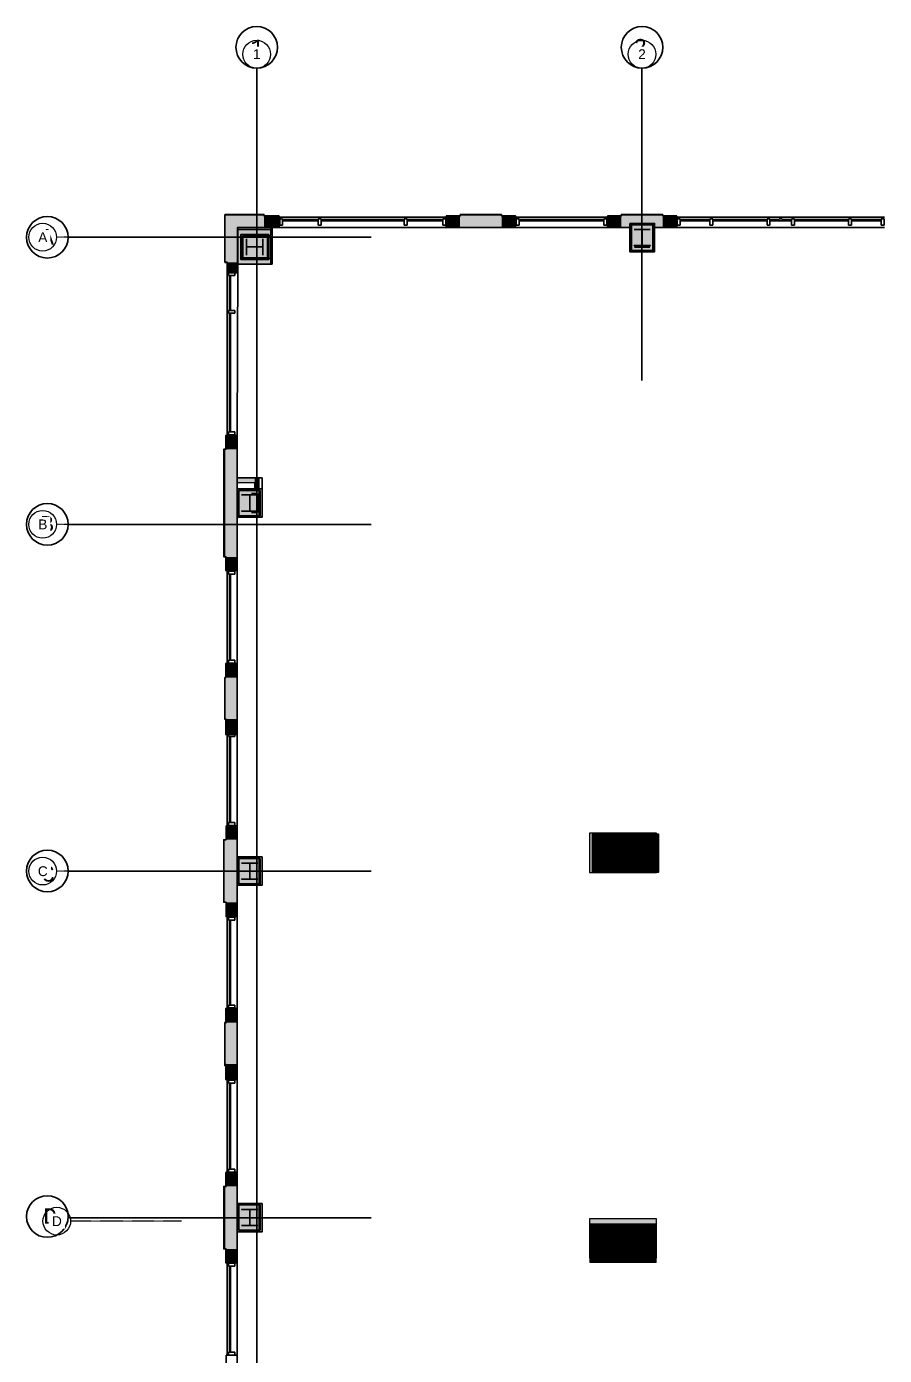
# Model space of a CAD drawing. Header units: inches. Extents: x 628 to 3903, y -279 to 13703.
# Drawn here: x 1209 to 1952, y 12553 to 13703 of the extents above; entities that cross this region are included whole.
import ezdxf

# ---------------------------------------------------------------- set-up
doc = ezdxf.new("R2010")
doc.units = ezdxf.units.IN
doc.header["$MEASUREMENT"] = 0
for name, pattern in [('L1$0$Plaza America BA02$0$CENTER2', [1.125, 0.75, -0.125, 0.125, -0.125]), ('L1$0$Plaza America BA02$0$DASHDOT', [1, 0.5, -0.25, 0, -0.25]), ('L1$0$SAG 02ATL Ste230PHII$0$CENTER2', [1.125, 0.75, -0.125, 0.125, -0.125]), ('X2$0$Grid Line 1_2_', [0.875, 0.5, -0.125, 0.125, -0.125])]:
    doc.linetypes.add(name, pattern=pattern)
for name, color, linetype in [('L1$0$A-Cols-Extr', 3, 'Continuous'), ('L1$0$A-Glaz', 92, 'Continuous'), ('L1$0$A-Wall-Extr', 7, 'Continuous'), ('L1$0$Plaza America BA02$0$14', 5, 'L1$0$Plaza America BA02$0$DASHDOT'), ('L1$0$Plaza America BA02$0$A-Column grid', 252, 'L1$0$Plaza America BA02$0$CENTER2'), ('L1$0$SAG 02ATL Ste230PHII$0$A-Column grid', 252, 'L1$0$SAG 02ATL Ste230PHII$0$CENTER2'), ('L1$0$SCOPE', 7, 'Continuous')]:
    doc.layers.add(name, color=color, linetype=linetype)
for name, color, linetype, lineweight in [('X2$0$A-WALL', 113, 'Continuous', 13), ('X2$0$A-WALL-PATT', 111, 'Continuous', 13), ('X2$0$I-WALL', 2, 'Continuous', 13), ('X2$0$Plaza America_Tower 1_2nd Floor -REVIT_dwg', 8, 'Continuous', 9), ('X2$0$S-COLS', 52, 'Continuous', 13), ('X2$0$S-GRID', 1, 'Continuous', 9), ('X2$0$S-GRID-IDEN', 1, 'Continuous', 9)]:
    doc.layers.add(name, color=color, linetype=linetype, lineweight=lineweight)
doc.styles.add('L1$0$Plaza America BA02$0$MONOTXT', font='MONOTXT', dxfattribs={"height": 0.2})
doc.styles.add('X2$0$Swis721 Lt BT', font='swissl.ttf', dxfattribs={"height": 8.514638})

# ---------------------------------------------------------------- blocks, each defined once
blk = doc.blocks.new('L1')
at = {"layer": 'L1$0$SCOPE', "linetype": 'Continuous'}
h = blk.add_hatch(dxfattribs=at)
h.set_pattern_fill('ANSI31', color=256, scale=5, style=0)
h.set_pattern_definition([(45, (11424.988, 2490.9853), (-0.441941738, 0.441941738), [])])
h.paths.add_polyline_path([(25819, 13004.1), (25876, 13004.1), (25876, 12971.1), (25819, 12971.1)])
h = blk.add_hatch(dxfattribs=at)
h.set_pattern_fill('ANSI31', color=256, scale=5, style=0)
h.paths.add_polyline_path([(25816.8, 12666.7), (25873.8, 12666.7), (25873.8, 12633.7), (25816.8, 12633.7)])
at = {"layer": 'L1$0$A-Cols-Extr'}
for p, q in [((25868.6, 13512.1), (25855.2, 13512.1)), ((25523.7, 13298.9), (25528.8, 13298.9)), ((25528.8, 13298.9), (25528.8, 13282.4)), ((25528.8, 13282.4), (25523.7, 13282.4))]:
    blk.add_line(p, q, dxfattribs=at)
for points in [[(25851.2, 13532.6), (25851.2, 13508.1), (25872.6, 13508.1), (25872.6, 13532.6)], [(25852.7, 13531.3), (25852.7, 13509.3), (25871.2, 13509.3), (25871.2, 13531.3)], [(25538.8, 13522.9), (25514.3, 13522.9), (25514.3, 13501.4), (25538.8, 13501.4)], [(25537.4, 13521.4), (25515.4, 13521.4), (25515.4, 13502.9), (25537.4, 13502.9)], [(25854.9, 13513.3), (25854.9, 13513.4), (25868.9, 13513.4), (25868.9, 13513.3)], [(25532.8, 13302.9), (25532.8, 13278.4), (25511.3, 13278.4), (25511.3, 13302.9)], [(25531.3, 13301.6), (25531.3, 13279.6), (25512.8, 13279.6), (25512.8, 13301.6)], [(25529.1, 13283.6), (25529.1, 13283.7), (25515.1, 13283.7), (25515.1, 13283.6)], [(25532.8, 12984.4), (25532.8, 12959.9), (25511.3, 12959.9), (25511.3, 12984.4)], [(25531.3, 12983.1), (25531.3, 12961.1), (25512.8, 12961.1), (25512.8, 12983.1)], [(25529.1, 12965.1), (25529.1, 12965.2), (25515.1, 12965.2), (25515.1, 12965.1)], [(25532.8, 12659.9), (25532.8, 12684.4), (25511.3, 12684.4), (25511.3, 12659.9)], [(25531.3, 12661.3), (25531.3, 12683.3), (25512.8, 12683.3), (25512.8, 12661.3)], [(25529.1, 12679.3), (25529.1, 12679.2), (25515.1, 12679.2), (25515.1, 12679.3)]]:
    blk.add_lwpolyline(points, close=True, dxfattribs=at)
for points in [[(25854.9, 13527.3), (25868.9, 13527.3)], [(25861.9, 13513.4), (25861.9, 13527.4)], [(25519.4, 13519.2), (25519.4, 13505.2)], [(25519.5, 13512.2), (25533.5, 13512.2)], [(25533.4, 13519.2), (25533.4, 13505.2)], [(25529.1, 13297.6), (25515.1, 13297.6)], [(25522.1, 13283.7), (25522.1, 13297.7)], [(25529.1, 12979.1), (25515.1, 12979.1)], [(25522.1, 12965.2), (25522.1, 12979.2)], [(25522.1, 12679.2), (25522.1, 12665.2)], [(25529.1, 12665.3), (25515.1, 12665.3)]]:
    blk.add_lwpolyline(points, dxfattribs=at)
at = {"layer": 'L1$0$A-Glaz'}
for p, q in [((25547.6, 13538.9), (25547.6, 13529.2)), ((25692.3, 13537.9), (25547.6, 13537.9)), ((25548.1, 13536.7), (25548.1, 13531.2)), ((25550.6, 13536.7), (25548.1, 13536.7)), ((25550.6, 13536.7), (25550.6, 13531.2)), ((25550.6, 13535.9), (25581.4, 13535.9)), ((25581.4, 13534.9), (25550.6, 13534.9)), ((25581.4, 13536.7), (25581.4, 13531.2)), ((25583.9, 13536.7), (25581.4, 13536.7)), ((25583.9, 13536.7), (25583.9, 13531.2)), ((25583.9, 13535.9), (25655.9, 13535.9)), ((25655.9, 13534.9), (25583.9, 13534.9)), ((25655.9, 13536.7), (25658.4, 13536.7)), ((25655.9, 13531.2), (25655.9, 13536.7)), ((25658.4, 13536.7), (25658.4, 13531.2)), ((25658.4, 13535.9), (25689.3, 13535.9)), ((25689.3, 13534.9), (25658.4, 13534.9)), ((25689.3, 13531.2), (25689.3, 13536.7)), ((25689.3, 13536.7), (25691.8, 13536.7)), ((25691.8, 13536.7), (25691.8, 13531.2)), ((25692.3, 13538.9), (25692.3, 13529.2)), ((25752.3, 13538.9), (25752.3, 13529.2)), ((25752.3, 13537.9), (25831.8, 13537.9)), ((25755.3, 13536.7), (25752.8, 13536.7)), ((25752.8, 13536.7), (25752.8, 13531.2)), ((25755.3, 13536.7), (25755.3, 13531.2)), ((25828.8, 13535.9), (25755.3, 13535.9)), ((25828.8, 13534.9), (25755.3, 13534.9)), ((25828.8, 13536.7), (25828.8, 13531.2)), ((25831.3, 13536.7), (25828.8, 13536.7)), ((25831.3, 13536.7), (25831.3, 13531.2)), ((25831.8, 13538.9), (25831.8, 13529.2)), ((25891.8, 13538.9), (25891.8, 13529.2)), ((25891.8, 13537.9), (26071.8, 13537.9)), ((25892.3, 13536.7), (25894.8, 13536.7)), ((25892.3, 13531.2), (25892.3, 13536.7)), ((25894.8, 13536.7), (25894.8, 13531.2)), ((25920.6, 13535.9), (25894.8, 13535.9)), ((25920.6, 13534.9), (25894.8, 13534.9)), ((25920.6, 13536.7), (25923.1, 13536.7)), ((25920.6, 13531.2), (25920.6, 13536.7)), ((25923.1, 13536.7), (25923.1, 13531.2)), ((25970, 13535.9), (25923.1, 13535.9)), ((25970, 13534.9), (25923.1, 13534.9)), ((25970, 13531.2), (25970, 13536.7)), ((25970, 13536.7), (25972.5, 13536.7)), ((25972.5, 13536.7), (25972.5, 13531.2)), ((25980.6, 13535.9), (25972.5, 13535.9)), ((25972.5, 13534.9), (25991.3, 13534.9)), ((25983.1, 13536.7), (25980.6, 13536.7)), ((25980.6, 13536.7), (25980.6, 13535.9)), ((25983.1, 13536.7), (25983.1, 13535.9)), ((25983.1, 13535.9), (25991.3, 13535.9)), ((25991.3, 13531.2), (25991.3, 13536.7)), ((25991.3, 13536.7), (25993.8, 13536.7)), ((25993.8, 13536.7), (25993.8, 13531.2)), ((25993.8, 13535.9), (26040.6, 13535.9)), ((26040.6, 13531), (26040.6, 13536.5)), ((26040.6, 13536.5), (26043.1, 13536.5)), ((26043.1, 13536.5), (26043.1, 13531)), ((26043.1, 13535.9), (26068.8, 13535.9)), ((26068.8, 13531.1), (26068.8, 13536.6)), ((26068.8, 13536.6), (26071.3, 13536.6)), ((26071.3, 13536.6), (26071.3, 13531.1)), ((25511.4, 13529.2), (25692.3, 13529.2)), ((25550.6, 13531.2), (25548.1, 13531.2)), ((25583.9, 13531.2), (25581.4, 13531.2)), ((25658.4, 13531.2), (25655.9, 13531.2)), ((25691.8, 13531.2), (25689.3, 13531.2)), ((25751.3, 13529.2), (25831.8, 13529.2)), ((25755.3, 13531.2), (25752.8, 13531.2)), ((25831.3, 13531.2), (25828.8, 13531.2)), ((25891.8, 13529.2), (26071.8, 13529.2)), ((25894.8, 13531.2), (25892.3, 13531.2)), ((25923.1, 13531.2), (25920.6, 13531.2)), ((25972.5, 13531.2), (25970, 13531.2)), ((25991.3, 13534.7), (25991.3, 13534.7)), ((25993.8, 13531.2), (25991.3, 13531.2)), ((25993.8, 13534.9), (26040.6, 13534.9)), ((25993.8, 13534.7), (25993.8, 13534.7)), ((26043.1, 13531), (26040.6, 13531)), ((26043.1, 13534.9), (26068.8, 13534.9)), ((26071.3, 13531.1), (26068.8, 13531.1)), ((25502.6, 13349.7), (25502.6, 13499.2)), ((25502.8, 13489.9), (25511.6, 13489.9)), ((25503.8, 13487.4), (25503.8, 13489.9)), ((25503.9, 13489.9), (25509.3, 13489.9)), ((25509.3, 13487.4), (25509.3, 13489.9)), ((25511.3, 13349.2), (25511.7, 13497.2)), ((25509.3, 13487.4), (25503.8, 13487.4)), ((25504.6, 13457.3), (25504.6, 13487.4)), ((25505.6, 13457.3), (25505.6, 13487.4)), ((25503.8, 13454.8), (25503.8, 13457.3)), ((25509.3, 13454.8), (25503.8, 13454.8)), ((25503.9, 13457.3), (25509.3, 13457.3)), ((25504.6, 13457.3), (25504.6, 13457.5)), ((25504.6, 13454.8), (25504.6, 13352.2)), ((25505.6, 13457.3), (25505.6, 13457.5)), ((25505.6, 13454.8), (25505.6, 13352.2)), ((25509.3, 13454.8), (25509.3, 13457.3)), ((25503.8, 13349.7), (25503.8, 13352.2)), ((25503.9, 13352.2), (25509.3, 13352.2)), ((25509.3, 13349.7), (25509.3, 13352.2)), ((25501.6, 13349.2), (25511.3, 13349.2)), ((25509.3, 13349.7), (25503.8, 13349.7)), ((25511.3, 13232.2), (25501.6, 13232.2)), ((25502.6, 13151.7), (25502.6, 13232.2)), ((25503.8, 13229.2), (25503.8, 13231.7)), ((25509.3, 13231.7), (25503.8, 13231.7)), ((25509.3, 13229.2), (25503.8, 13229.2)), ((25504.6, 13154.7), (25504.6, 13229.2)), ((25505.6, 13154.7), (25505.6, 13229.2)), ((25509.3, 13229.2), (25509.3, 13231.7)), ((25511.3, 13151.7), (25511.3, 13232.2)), ((25501.6, 13151.7), (25511.3, 13151.7)), ((25503.8, 13152.2), (25503.8, 13154.7)), ((25509.3, 13154.7), (25503.8, 13154.7)), ((25509.3, 13152.2), (25503.8, 13152.2)), ((25509.3, 13152.2), (25509.3, 13154.7)), ((25501.6, 13091.7), (25511.3, 13091.7)), ((25502.6, 13011.2), (25502.6, 13091.2)), ((25509.3, 13091.2), (25503.8, 13091.2)), ((25503.8, 13088.7), (25503.8, 13091.2)), ((25509.3, 13088.7), (25503.8, 13088.7)), ((25504.6, 13014.2), (25504.6, 13088.7)), ((25505.6, 13014.2), (25505.6, 13088.7)), ((25509.3, 13088.7), (25509.3, 13091.2)), ((25511.3, 13011.2), (25511.3, 13091.7)), ((25501.6, 13011.2), (25511.4, 13011.2)), ((25509.3, 13014.2), (25503.8, 13014.2)), ((25503.8, 13011.7), (25503.8, 13014.2)), ((25509.3, 13011.7), (25503.8, 13011.7)), ((25509.3, 13011.7), (25509.3, 13014.2)), ((25501.6, 12932.7), (25511.3, 12932.7)), ((25502.6, 12853.2), (25502.6, 12932.7)), ((25509.3, 12932.2), (25503.8, 12932.2)), ((25503.8, 12929.7), (25503.8, 12932.2)), ((25509.3, 12929.7), (25503.8, 12929.7)), ((25504.6, 12856.2), (25504.6, 12929.7)), ((25505.6, 12856.2), (25505.6, 12929.7)), ((25509.3, 12929.7), (25509.3, 12932.2)), ((25511.3, 12853.2), (25511.3, 12932.7)), ((25501.6, 12853.2), (25511.3, 12853.2)), ((25501.6, 12852.7), (25501.6, 12840.7)), ((25503.8, 12856.2), (25503.8, 12853.7)), ((25509.3, 12856.2), (25503.8, 12856.2)), ((25503.8, 12853.7), (25503.8, 12856.2)), ((25509.3, 12853.7), (25503.8, 12853.7)), ((25509.3, 12856.2), (25509.3, 12853.7)), ((25509.3, 12853.7), (25509.3, 12856.2)), ((25500.6, 12840.7), (25501.6, 12840.7)), ((25501.6, 12791.7), (25502.6, 12791.7)), ((25502.6, 12791.7), (25502.6, 12711.7)), ((25511.3, 12791.7), (25502.6, 12791.7)), ((25503.8, 12791.2), (25503.8, 12788.7)), ((25509.3, 12791.2), (25503.8, 12791.2)), ((25509.3, 12788.7), (25503.8, 12788.7)), ((25504.6, 12788.7), (25504.6, 12714.2)), ((25505.6, 12788.7), (25505.6, 12714.2)), ((25509.3, 12791.2), (25509.3, 12788.7)), ((25511.3, 12791.7), (25511.3, 12711.2)), ((25502.6, 12711.7), (25511.3, 12711.7)), ((25509.3, 12714.2), (25503.8, 12714.2)), ((25503.8, 12714.2), (25503.8, 12711.7)), ((25509.3, 12714.2), (25509.3, 12711.7)), ((25501.6, 12633.2), (25511.4, 12633.2)), ((25502.6, 12633.2), (25502.6, 12553.2)), ((25503.8, 12632.7), (25503.8, 12630.2)), ((25509.3, 12632.7), (25503.8, 12632.7)), ((25509.3, 12630.2), (25503.8, 12630.2)), ((25504.6, 12630.2), (25504.6, 12555.7)), ((25505.6, 12630.2), (25505.6, 12555.7)), ((25509.3, 12632.7), (25509.3, 12630.2)), ((25511.4, 12633.2), (25511.4, 12553.2)), ((25501.7, 12553.2), (25511.4, 12553.2)), ((25503.8, 12555.7), (25503.8, 12553.2)), ((25509.3, 12555.7), (25503.8, 12555.7)), ((25509.3, 12555.7), (25509.3, 12553.2))]:
    blk.add_line(p, q, dxfattribs=at)
at = {"layer": 'L1$0$A-Wall-Extr'}
for p, q in [((25500.6, 13539.9), (25500.6, 13499.2)), ((25500.6, 13539.9), (25500.6, 13539.9)), ((25534.6, 13539.9), (25500.6, 13539.9)), ((25534.6, 13539.9), (25534.6, 13538.9)), ((25534.6, 13538.9), (25547.6, 13538.9)), ((25704.3, 13538.9), (25692.3, 13538.9)), ((25704.3, 13539.9), (25740.3, 13539.9)), ((25704.3, 13539.9), (25704.3, 13538.9)), ((25740.3, 13538.9), (25740.3, 13539.9)), ((25752.3, 13538.9), (25740.3, 13538.9)), ((25843.8, 13538.9), (25831.8, 13538.9)), ((25843.8, 13538.9), (25843.8, 13539.9)), ((25879.8, 13539.9), (25843.8, 13539.9)), ((25879.8, 13539.9), (25879.8, 13538.9)), ((25891.8, 13538.9), (25879.8, 13538.9)), ((25511.7, 13529.2), (25511.7, 13497.2)), ((25541.7, 13527.2), (25511.7, 13527.2)), ((25541.7, 13527.2), (25541.7, 13497.2)), ((25544.7, 13529.2), (25547.6, 13529.2)), ((25692.3, 13529.2), (25752.3, 13529.2)), ((25713.8, 13529.2), (25713.8, 13529.2)), ((25831.8, 13529.2), (25851.2, 13529.2)), ((25891.8, 13529.2), (25872.6, 13529.2)), ((25541.7, 13513.2), (25541.7, 13497.2)), ((25500.6, 13499.2), (25502.6, 13499.2)), ((25511.7, 13497.2), (25541.7, 13497.2)), ((25541.7, 13497.2), (25527.7, 13497.2)), ((25501.6, 13349.2), (25501.6, 13337.2)), ((25511.3, 13232.2), (25511.3, 13349.2)), ((25499.6, 13337.2), (25501.6, 13337.2)), ((25499.6, 13244.2), (25499.6, 13337.2)), ((25499.6, 13244.2), (25501.6, 13244.2)), ((25501.6, 13232.2), (25501.6, 13244.2)), ((25501.6, 13244.2), (25501.6, 13244.2)), ((25501.6, 13151.7), (25501.6, 13139.7)), ((25511.3, 13151.7), (25511.3, 13091.7)), ((25500.6, 13103.7), (25500.6, 13139.7)), ((25500.6, 13139.7), (25501.6, 13139.7)), ((25511.3, 13112.5), (25511.3, 13113.2)), ((25511.3, 13113.2), (25511.3, 13113.2)), ((25500.6, 13103.7), (25501.6, 13103.7)), ((25501.6, 13103.7), (25501.6, 13091.7)), ((25501.6, 13011.2), (25501.6, 12999.2)), ((25511.3, 12932.7), (25511.3, 13011.2)), ((25501.6, 12999.2), (25499.6, 12999.2)), ((25499.6, 12999.2), (25499.6, 12945.2)), ((25501.6, 12945.2), (25499.6, 12945.2)), ((25501.6, 12932.7), (25501.6, 12945.2)), ((25501.6, 12853.2), (25501.6, 12840.7)), ((25511.3, 12853.2), (25511.3, 12791.7)), ((25511.3, 12791.7), (25511.3, 12852.7)), ((25500.6, 12803.7), (25500.6, 12840.7)), ((25500.6, 12840.7), (25501.6, 12840.7)), ((25501.6, 12803.7), (25500.6, 12803.7)), ((25501.6, 12791.7), (25501.6, 12803.7)), ((25511.3, 12791.7), (25511.3, 12795.7)), ((25501.6, 12711.2), (25501.6, 12699.2)), ((25511.3, 12711.2), (25511.3, 12633.2)), ((25501.6, 12699.2), (25499.6, 12699.2)), ((25499.6, 12645.2), (25499.6, 12699.2)), ((25501.6, 12645.2), (25499.6, 12645.2)), ((25501.6, 12633.2), (25501.6, 12645.2))]:
    blk.add_line(p, q, dxfattribs=at)
at = {"layer": 'L1$0$A-Wall-Extr', "linetype": 'Continuous'}
for p, q in [((25541.7, 13527.2), (25541.7, 13529.2)), ((25502.6, 13489.9), (25511.6, 13489.9)), ((25511.3, 12711.7), (25501.6, 12711.7))]:
    blk.add_line(p, q, dxfattribs=at)
at = {"layer": 'L1$0$A-Wall-Extr', "linetype": 'Continuous', "flags": 128}
blk.add_lwpolyline([(25541.7, 13497.2), (25511.7, 13497.2), (25511.6, 13489.9), (25502.6, 13489.9), (25502.6, 13499.2), (25500.6, 13499.2), (25500.6, 13539.9), (25534.6, 13539.9), (25534.6, 13538.9), (25547.6, 13538.9), (25547.6, 13529.2), (25541.7, 13529.2), (25541.7, 13497.2)], dxfattribs=at)
for points in [[(25692.3, 13538.9), (25704.3, 13538.9), (25704.3, 13539.9), (25740.3, 13539.9), (25740.3, 13538.9), (25752.3, 13538.9), (25752.3, 13529.2), (25692.3, 13529.2)], [(25831.8, 13538.9), (25843.8, 13538.9), (25843.8, 13539.9), (25879.8, 13539.9), (25879.8, 13538.9), (25891.8, 13538.9), (25891.8, 13529.2), (25872.6, 13529.2), (25872.6, 13508.1), (25851.2, 13508.1), (25851.2, 13529.2), (25831.8, 13529.2)], [(25501.6, 13349.2), (25511.3, 13349.2), (25511.3, 13312.4), (25532.8, 13312.4), (25532.8, 13278.4), (25511.3, 13278.4), (25511.3, 13232.2), (25501.6, 13232.2), (25501.6, 13244.2), (25499.6, 13244.2), (25499.6, 13337.2), (25501.6, 13337.2)], [(25501.6, 13151.7), (25501.6, 13139.7), (25500.6, 13139.7), (25500.6, 13103.7), (25501.6, 13103.7), (25501.6, 13091.7), (25511.3, 13091.7), (25511.3, 13151.7)], [(25501.6, 13011.2), (25511.3, 13011.2), (25511.3, 12984.4), (25532.8, 12984.4), (25532.8, 12959.9), (25511.3, 12959.9), (25511.3, 12932.7), (25501.6, 12932.7), (25501.6, 12945.2), (25499.6, 12945.2), (25499.6, 12999.2), (25501.6, 12999.2)], [(25501.6, 12853.2), (25501.6, 12840.7), (25500.6, 12840.7), (25500.6, 12804.7), (25501.6, 12804.7), (25501.6, 12791.7), (25511.3, 12791.7), (25511.3, 12853.2)], [(25501.6, 12711.7), (25511.3, 12711.7), (25511.3, 12684.4), (25532.8, 12684.4), (25532.8, 12659.9), (25511.3, 12659.9), (25511.4, 12633.2), (25501.6, 12633.2), (25501.6, 12645.2), (25499.6, 12645.2), (25499.6, 12699.2), (25501.6, 12699.2)], [(25501.6, 12553.2), (25501.6, 12540.7), (25500.6, 12540.7), (25500.6, 12504.7), (25501.6, 12504.7), (25501.6, 12492.7), (25511.3, 12492.7), (25511.4, 12553.2)]]:
    blk.add_lwpolyline(points, close=True, dxfattribs=at)
at = {"layer": 'L1$0$Plaza America BA02$0$14', "linetype": 'Continuous'}
for centre in [(25528.2, 13685), (25861.8, 13685), (25346.9, 13520.6), (25346.9, 13272.2), (25346.9, 12972.2), (25346.9, 12673.2)]:
    blk.add_ellipse(centre, major_axis=(18, 0), ratio=0.99964, start_param=0, end_param=6.283175, dxfattribs=at)
at = {"layer": 'L1$0$Plaza America BA02$0$A-Column grid'}
for p, q in [((25528.2, 13667), (25528.2, 12048.9)), ((25861.7, 13667), (25861.7, 13396.7)), ((25364.9, 13520.6), (25627.4, 13520.6)), ((25364.9, 13272.2), (25627.4, 13272.2)), ((25364.9, 12972.2), (25627.4, 12972.2)), ((25364.9, 12672.2), (25627.4, 12672.2))]:
    blk.add_line(p, q, dxfattribs=at)
at = {"layer": 'L1$0$SAG 02ATL Ste230PHII$0$A-Column grid', "linetype": 'Continuous'}
for p, q in [((25528.2, 13667), (25528.2, 12048.9)), ((25861.7, 13667), (25861.7, 13396.7)), ((25364.9, 13520.6), (25627.4, 13520.6)), ((25364.9, 13272.2), (25627.4, 13272.2)), ((25364.9, 12972.2), (25627.4, 12972.2)), ((25364.9, 12672.2), (25627.4, 12672.2))]:
    blk.add_line(p, q, dxfattribs=at)
at = {"layer": 'L1$0$SCOPE'}
for p, q in [((25819, 12971.1), (25819.1, 13004.1)), ((25819, 13004.1), (25876, 13004.1)), ((25822.5, 12974.6), (25822.5, 13000.6)), ((25822.5, 13000.6), (25872.5, 13000.6)), ((25872.5, 13000.6), (25872.5, 12974.6)), ((25876, 13004.1), (25876, 12971.1)), ((25857.9, 12994.3), (25870.2, 12994.3)), ((25864, 12994.3), (25864, 12980.9)), ((25872.5, 12974.6), (25822.5, 12974.6)), ((25857.9, 12980.9), (25870.2, 12980.9)), ((25876, 12971.1), (25819, 12971.1)), ((25816.8, 12666.7), (25816.8, 12633.7)), ((25873.8, 12666.7), (25816.8, 12666.7)), ((25820.3, 12663.2), (25820.3, 12637.2)), ((25870.3, 12663.2), (25820.3, 12663.2)), ((25870.3, 12663.2), (25870.3, 12637.2)), ((25873.8, 12666.7), (25873.8, 12633.7)), ((25855.6, 12656.8), (25868, 12656.8)), ((25861.8, 12656.8), (25861.8, 12643.4)), ((25855.6, 12643.4), (25868, 12643.4)), ((25820.3, 12637.2), (25870.3, 12637.2))]:
    blk.add_line(p, q, dxfattribs=at)
at = {"layer": 'L1$0$SCOPE', "linetype": 'Continuous'}
for points in [[(25819, 13004.1), (25876, 13004.1), (25876, 12971.1), (25819, 12971.1)], [(25816.8, 12666.7), (25873.8, 12666.7), (25873.8, 12633.7), (25816.8, 12633.7)]]:
    blk.add_lwpolyline(points, close=True, dxfattribs=at)
at = {"layer": 'L1$0$Plaza America BA02$0$14', "linetype": 'Continuous', "style": 'L1$0$Plaza America BA02$0$MONOTXT', "width": 1.000361}
for s, p in [('1', (25522.7, 13678.1)), ('2', (25854.4, 13678.7)), ('A', (25340.9, 13514.2)), ('B', (25340.9, 13265.8)), ('C', (25341.7, 12963)), ('D', (25343.5, 12666.9))]:
    blk.add_text(s, height=13.5, dxfattribs=at).set_placement(p)
blk = doc.blocks.new('X2$0$Concrete-Rectangular-Column - 58_ X 34_-5105982-FIRST FLOOR DEMOLITION')
at = {"layer": 'X2$0$S-COLS', "lineweight": 9}
blk.add_hatch(color=7, dxfattribs=at).paths.add_polyline_path([(-17, -29), (17, -29), (17, 29), (-17, 29)], flags=0)
at = {"layer": 'X2$0$S-COLS', "color": 8, "lineweight": 20}
for p, q in [((17, 29), (-17, 29)), ((-17, 29), (-17, -29)), ((17, -29), (17, 29)), ((-17, -29), (17, -29))]:
    blk.add_line(p, q, dxfattribs=at)
blk = doc.blocks.new('X2$0$Concrete-Rectangular-Column - 19 X 24-5195709-FIRST FLOOR DEMOLITION')
at = {"layer": 'X2$0$S-COLS', "lineweight": 9}
blk.add_hatch(color=7, dxfattribs=at).paths.add_polyline_path([(9.5, -12), (9.5, 12), (-9.5, 12), (-9.5, -12)], flags=0)
at = {"layer": 'X2$0$S-COLS', "color": 8, "lineweight": 20}
for p, q in [((9.5, 12), (-9.5, 12)), ((-9.5, 12), (-9.5, -12)), ((9.5, -12), (9.5, 12)), ((-9.5, -12), (9.5, -12))]:
    blk.add_line(p, q, dxfattribs=at)
blk = doc.blocks.new('X2$0$Grid - Grid Head - Circle-50561-FIRST FLOOR DEMOLITION')
at = {"layer": 'X2$0$S-GRID-IDEN'}
blk.add_circle((0, 0), 0.125, dxfattribs=at)
blk = doc.blocks.new('X2')
at = {"layer": 'X2$0$A-WALL-PATT', "lineweight": 9}
for points in [[(25534.6, 13529.2), (25534.6, 13540.2), (25500.6, 13540.2), (25500.6, 13529.2), (25516.3, 13529.2)], [(25540.3, 13529.2), (25547.6, 13529.2), (25547.6, 13539.2), (25534.6, 13539.2), (25534.6, 13529.2)], [(25704.3, 13529.2), (25704.3, 13539.2), (25692.3, 13539.2), (25692.3, 13529.2), (25701.3, 13529.2)], [(25740.2, 13529.2), (25740.2, 13540.2), (25704.3, 13540.2), (25704.3, 13529.2)], [(25752.3, 13529.2), (25752.3, 13539.2), (25740.2, 13539.2), (25740.2, 13529.2)], [(25843.8, 13529.2), (25843.8, 13539.2), (25831.8, 13539.2), (25831.8, 13529.2)], [(25871.3, 13529.2), (25879.7, 13529.2), (25879.7, 13540.2), (25843.8, 13540.2), (25843.8, 13529.2), (25852.3, 13529.2), (25852.3, 13532.1), (25871.3, 13532.1), (25871.3, 13531.5)], [(25879.7, 13529.2), (25891.8, 13529.2), (25891.8, 13539.2), (25879.7, 13539.2)], [(25511.6, 13498.9), (25511.6, 13529.2), (25500.6, 13529.2), (25500.6, 13498.9), (25511.3, 13498.9)], [(25516.7, 13522.2), (25540.3, 13522.2), (25540.3, 13529.2), (25511.7, 13529.2), (25511.7, 13522.2), (25516.3, 13522.2)], [(25516.3, 13502.2), (25516.7, 13502.2), (25516.7, 13502.6), (25516.3, 13502.6), (25516.3, 13521.6), (25516.7, 13521.6), (25516.7, 13522.2), (25511.7, 13522.2), (25511.7, 13502.2)], [(25511.7, 13497.2), (25540.3, 13497.2), (25540.3, 13502.2), (25511.7, 13502.2), (25511.7, 13498.9)], [(25511.6, 13489.9), (25511.6, 13498.9), (25502.6, 13498.9), (25502.6, 13489.9), (25511.3, 13489.9)], [(25501.3, 13337), (25511.3, 13337), (25511.3, 13349.2), (25501.3, 13349.2)], [(25511.3, 13244), (25511.3, 13337), (25500.3, 13337), (25500.3, 13244), (25501.3, 13244)], [(25516.7, 13308.4), (25526.3, 13308.4), (25526.3, 13312.4), (25511.3, 13312.4), (25511.3, 13308.4), (25516.3, 13308.4)], [(25530.3, 13303.4), (25530.3, 13312.4), (25526.3, 13312.4), (25526.3, 13303.4)], [(25501.3, 13232.2), (25511.3, 13232.2), (25511.3, 13244), (25501.3, 13244)], [(25501.6, 13139.5), (25511.3, 13139.5), (25511.3, 13151.7), (25501.3, 13151.7), (25501.3, 13139.5)], [(25501.3, 13103.7), (25511.3, 13103.7), (25511.3, 13139.5), (25500.3, 13139.5), (25500.3, 13103.7)], [(25511.3, 13090.2), (25511.3, 13103.7), (25501.3, 13103.7), (25501.3, 13090.2), (25501.6, 13090.2)], [(25511.3, 12999.2), (25511.6, 12999.2), (25511.6, 13011.2), (25501.6, 13011.2), (25501.6, 12999.2)], [(25511.3, 12945.2), (25511.6, 12945.2), (25511.6, 12959.9), (25511.4, 12959.9), (25511.4, 12983.9), (25511.6, 12983.9), (25511.6, 12999.2), (25499.6, 12999.2), (25499.6, 12945.2), (25501.6, 12945.2)], [(25511.3, 12932.7), (25511.6, 12932.7), (25511.6, 12945.2), (25501.6, 12945.2), (25501.6, 12932.7)], [(25501.3, 12841), (25511.3, 12841), (25511.3, 12853.2), (25501.3, 12853.2), (25501.3, 12841.4)], [(25511.3, 12805.2), (25511.3, 12841), (25500.3, 12841), (25500.3, 12805.2), (25501.3, 12805.2)], [(25511.3, 12791.7), (25511.3, 12805.2), (25501.3, 12805.2), (25501.3, 12791.7)], [(25511.3, 12699.2), (25511.3, 12711.3), (25501.3, 12711.3), (25501.3, 12699.2)], [(25500.3, 12645.2), (25511.3, 12645.2), (25511.3, 12699.2), (25500.3, 12699.2)], [(25511.3, 12633.2), (25511.3, 12645.2), (25501.3, 12645.2), (25501.3, 12633.2)]]:
    blk.add_hatch(color=7, dxfattribs=at).paths.add_polyline_path(points, flags=0)
at = {"layer": 'X2$0$S-COLS', "lineweight": 5}
blk.add_hatch(color=250, dxfattribs=at).paths.add_polyline_path([(25530.3, 13278.9), (25530.3, 13302.9), (25511.3, 13302.9), (25511.3, 13278.9)], flags=0)
at = {"layer": 'X2$0$A-WALL', "color": 8, "lineweight": 20}
for p, q in [((25500.6, 13540.2), (25500.6, 13498.9)), ((25534.6, 13540.2), (25500.6, 13540.2)), ((25534.6, 13539.2), (25534.6, 13540.2)), ((25547.6, 13539.2), (25534.6, 13539.2)), ((25547.6, 13529.2), (25547.6, 13539.2)), ((25704.3, 13539.2), (25692.3, 13539.2)), ((25692.3, 13539.2), (25692.3, 13529.2)), ((25740.2, 13540.2), (25704.3, 13540.2)), ((25704.3, 13540.2), (25704.3, 13539.2)), ((25740.2, 13539.2), (25740.2, 13540.2)), ((25752.3, 13539.2), (25740.2, 13539.2)), ((25752.3, 13529.2), (25752.3, 13539.2)), ((25843.8, 13539.2), (25831.8, 13539.2)), ((25831.8, 13539.2), (25831.8, 13529.2)), ((25879.7, 13540.2), (25843.8, 13540.2)), ((25843.8, 13540.2), (25843.8, 13539.2)), ((25879.7, 13539.2), (25879.7, 13540.2)), ((25891.8, 13539.2), (25879.7, 13539.2)), ((25891.8, 13529.2), (25891.8, 13539.2)), ((25511.6, 13498.9), (25511.6, 13529.2)), ((25511.6, 13529.2), (25547.6, 13529.2)), ((25511.7, 13529.2), (25511.7, 13522.2)), ((25540.3, 13522.2), (25540.3, 13529.2)), ((25692.3, 13529.2), (25752.3, 13529.2)), ((25831.8, 13529.2), (25852.3, 13529.2)), ((25871.3, 13529.2), (25891.8, 13529.2)), ((25516.7, 13522.2), (25540.3, 13522.2)), ((25500.6, 13498.9), (25502.6, 13498.9)), ((25502.6, 13498.9), (25502.6, 13489.9)), ((25502.6, 13489.9), (25511.6, 13489.9)), ((25511.6, 13489.9), (25511.6, 13498.9)), ((25511.3, 13349.2), (25501.3, 13349.2)), ((25501.3, 13349.2), (25501.3, 13337)), ((25511.3, 13312.4), (25511.3, 13349.2)), ((25501.3, 13337), (25500.3, 13337)), ((25500.3, 13337), (25500.3, 13244)), ((25530.3, 13312.4), (25511.3, 13312.4)), ((25511.3, 13308.4), (25526.3, 13308.4)), ((25511.3, 13232.2), (25511.3, 13308.4)), ((25526.3, 13308.4), (25526.3, 13303.4)), ((25530.3, 13303.4), (25530.3, 13312.4)), ((25526.3, 13303.4), (25530.3, 13303.4)), ((25500.3, 13244), (25501.3, 13244)), ((25501.3, 13244), (25501.3, 13232.2)), ((25501.3, 13232.2), (25511.3, 13232.2)), ((25511.3, 13151.7), (25501.3, 13151.7)), ((25501.3, 13151.7), (25501.3, 13139.5)), ((25511.3, 13090.2), (25511.3, 13151.7)), ((25501.3, 13139.5), (25500.3, 13139.5)), ((25500.3, 13139.5), (25500.3, 13103.7)), ((25500.3, 13103.7), (25501.3, 13103.7)), ((25501.3, 13103.7), (25501.3, 13090.2)), ((25501.3, 13090.2), (25511.3, 13090.2)), ((25501.6, 13011.2), (25501.6, 12999.2)), ((25511.6, 13011.2), (25501.6, 13011.2)), ((25511.6, 12983.9), (25511.6, 13011.2)), ((25499.6, 12999.2), (25499.6, 12945.2)), ((25501.6, 12999.2), (25499.6, 12999.2)), ((25511.6, 12932.7), (25511.6, 12959.9)), ((25499.6, 12945.2), (25501.6, 12945.2)), ((25501.6, 12945.2), (25501.6, 12932.7)), ((25501.6, 12932.7), (25511.6, 12932.7)), ((25511.3, 12853.2), (25501.3, 12853.2)), ((25501.3, 12853.2), (25501.3, 12841)), ((25511.3, 12791.7), (25511.3, 12853.2)), ((25501.3, 12841), (25500.3, 12841)), ((25500.3, 12841), (25500.3, 12805.2)), ((25500.3, 12805.2), (25501.3, 12805.2)), ((25501.3, 12805.2), (25501.3, 12791.7)), ((25501.3, 12791.7), (25511.3, 12791.7)), ((25511.3, 12711.3), (25501.3, 12711.3)), ((25501.3, 12711.3), (25501.3, 12699.2)), ((25511.3, 12633.2), (25511.3, 12711.3)), ((25501.3, 12699.2), (25500.3, 12699.2)), ((25500.3, 12699.2), (25500.3, 12645.2)), ((25500.3, 12645.2), (25501.3, 12645.2)), ((25501.3, 12645.2), (25501.3, 12633.2)), ((25501.3, 12633.2), (25511.3, 12633.2))]:
    blk.add_line(p, q, dxfattribs=at)
at = {"layer": 'X2$0$I-WALL', "color": 8, "lineweight": 20}
for p, q in [((25511.7, 13522.2), (25511.7, 13497.2)), ((25516.7, 13521.6), (25516.7, 13522.2)), ((25516.7, 13502.2), (25516.7, 13502.6)), ((25540.3, 13502.2), (25516.7, 13502.2)), ((25540.3, 13497.2), (25540.3, 13502.2)), ((25511.7, 13497.2), (25540.3, 13497.2))]:
    blk.add_line(p, q, dxfattribs=at)
at = {"layer": 'X2$0$S-COLS', "color": 8, "lineweight": 20}
for p, q in [((25530.3, 13302.9), (25511.3, 13302.9)), ((25511.3, 13302.9), (25511.3, 13278.9)), ((25530.3, 13278.9), (25530.3, 13302.9)), ((25511.3, 13278.9), (25530.3, 13278.9))]:
    blk.add_line(p, q, dxfattribs=at)
at = {"layer": 'X2$0$Plaza America_Tower 1_2nd Floor -REVIT_dwg'}
blk.add_blockref('L1', (0, 0), dxfattribs=at)
at = {"layer": 'X2$0$S-COLS', "lineweight": 9}
for p in [(25861.8, 13520.1), (25520.9, 12971.9), (25520.9, 12671.9)]:
    blk.add_blockref('X2$0$Concrete-Rectangular-Column - 19 X 24-5195709-FIRST FLOOR DEMOLITION', p, dxfattribs=at)
for name, p, rotation in [('X2$0$Concrete-Rectangular-Column - 19 X 24-5195709-FIRST FLOOR DEMOLITION', (25528.3, 13512.1), 270), ('X2$0$Concrete-Rectangular-Column - 58_ X 34_-5105982-FIRST FLOOR DEMOLITION', (25845.4, 12987.9), 89.99999999999999), ('X2$0$Concrete-Rectangular-Column - 58_ X 34_-5105982-FIRST FLOOR DEMOLITION', (25845.4, 12654.2), 89.99999999999999)]:
    blk.add_blockref(name, p, dxfattribs=dict(at, rotation=rotation))
at = {"layer": 'X2$0$S-GRID-IDEN', "xscale": 95.99999999999994, "yscale": 95.99999999999994, "zscale": 95.99999999999994}
for p, rotation in [((25528.2, 13679), 180), ((25861.7, 13679), 180), ((25342.9, 13520.7), 89.99999999999982), ((25342.9, 13272.2), 89.99999999999982), ((25342.9, 12972.1), 89.99999999999982), ((25355.1, 12669.2), 89.99999999999982)]:
    blk.add_blockref('X2$0$Grid - Grid Head - Circle-50561-FIRST FLOOR DEMOLITION', p, dxfattribs=dict(at, rotation=rotation))
at = {"layer": 'X2$0$S-GRID-IDEN', "char_height": 8.51, "attachment_point": 2, "line_spacing_factor": 1.00667, "style": 'X2$0$Swis721 Lt BT', "bg_fill": 3, "box_fill_scale": 1.25, "bg_fill_color": 0, "bg_fill_transparency": 0}
for s, insert, width in [('1', (25528.2, 13683.3), 7.56), ('2', (25861.7, 13683.3), 7.56), ('A', (25343, 13524.9), 8.748), ('B', (25343, 13276.4), 9.072), ('C', (25343, 12976.3), 9.936), ('D', (25355.2, 12673.4), 9.936)]:
    blk.add_mtext(s, dxfattribs=dict(at, insert=insert, width=width))
at = {"layer": 'X2$0$S-GRID', "linetype": 'X2$0$Grid Line 1_2_'}
for p, q in [((25528.2, 13667), (25528.2, 13571)), ((25861.7, 13667), (25861.7, 13571)), ((25450.9, 13520.7), (25354.9, 13520.7)), ((25450.9, 13272.2), (25354.9, 13272.2)), ((25450.9, 12972.1), (25354.9, 12972.1)), ((25463.1, 12669.2), (25367.1, 12669.2))]:
    blk.add_line(p, q, dxfattribs=at)

msp = doc.modelspace()

# ---------------------------------------------------------------- block references
at = {"color": 250, "lineweight": 5}
msp.add_blockref('X2', (-24119.5, 0), dxfattribs=at)

doc.saveas('drawing.dxf')
